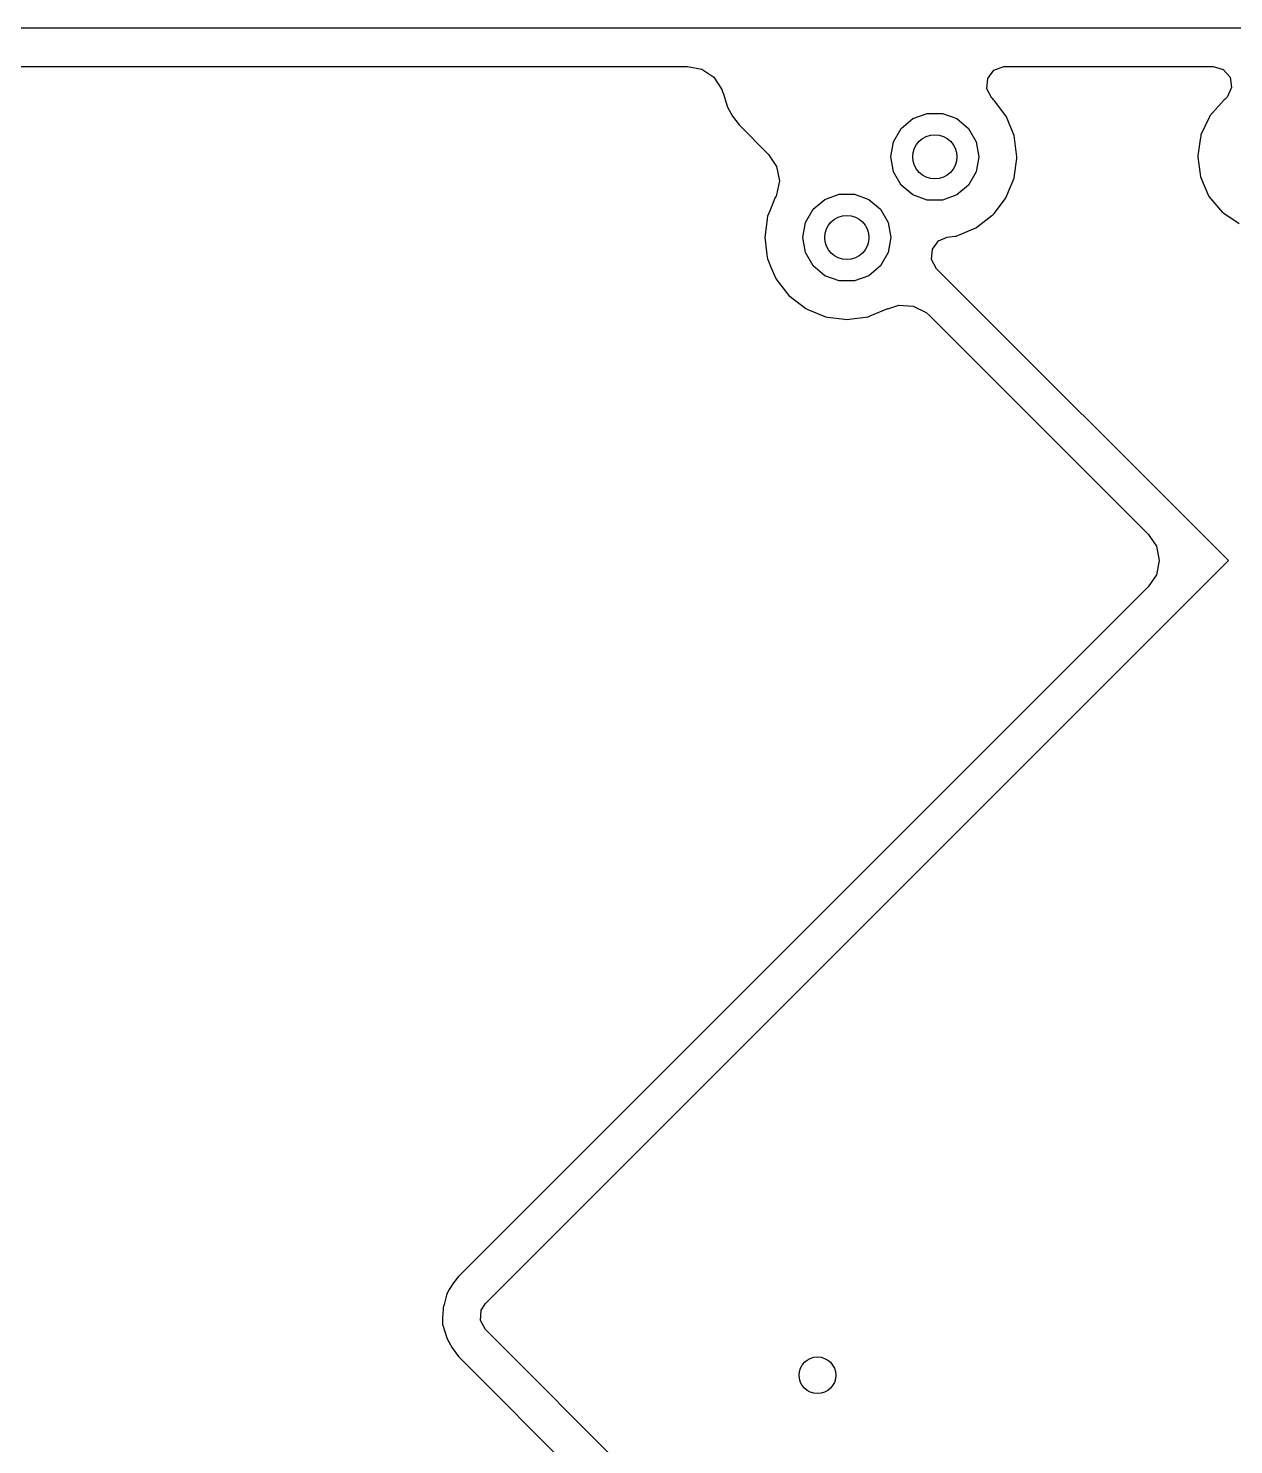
# Model space of a CAD drawing. Extents: x 0.99 to 4.24, y -7.27 to -4.02.
# Drawn here: x 2.3966 to 2.7199, y -5.4989 to -5.1191 of the extents above; entities that cross this region are included whole.
import ezdxf

# ---------------------------------------------------------------- set-up
doc = ezdxf.new("R2010")
doc.units = 0
doc.header["$MEASUREMENT"] = 0
doc.layers.add('BLACK', color=7, linetype='CONTINUOUS')

msp = doc.modelspace()

# ---------------------------------------------------------------- linework, layer by layer
at = {"layer": 'BLACK', "linetype": 'CONTINUOUS'}
for p, q in [((3.04528, -5.11909), (2.11328, -5.11909)), ((2.11328, -5.12931), (2.57345, -5.12931)), ((2.57345, -5.12931), (2.57726, -5.13007)), ((2.57726, -5.13007), (2.58049, -5.13223)), ((2.65394, -5.13254), (2.65561, -5.1303)), ((2.65561, -5.1303), (2.65823, -5.12932)), ((2.65823, -5.12932), (2.65859, -5.12931)), ((2.65859, -5.12931), (2.71442, -5.12931)), ((2.71442, -5.12931), (2.7171, -5.1301)), ((2.7171, -5.1301), (2.71893, -5.13221)), ((2.58049, -5.13223), (2.58265, -5.13546)), ((2.65374, -5.13533), (2.65394, -5.13254)), ((2.65508, -5.13778), (2.65374, -5.13533)), ((2.71933, -5.13498), (2.71817, -5.13752)), ((2.71893, -5.13221), (2.71933, -5.13498)), ((2.58265, -5.13546), (2.58293, -5.13643)), ((2.58293, -5.13643), (2.58297, -5.13642)), ((2.58297, -5.13642), (2.58417, -5.14022)), ((2.65533, -5.13797), (2.65508, -5.13778)), ((2.65553, -5.13823), (2.65533, -5.13797)), ((2.65576, -5.13853), (2.65553, -5.13823)), ((2.65553, -5.13823), (2.65553, -5.13823)), ((2.65883, -5.14253), (2.65576, -5.13853)), ((2.71731, -5.13826), (2.71354, -5.14253)), ((2.71761, -5.13807), (2.71731, -5.13826)), ((2.71764, -5.13805), (2.71761, -5.13807)), ((2.71817, -5.13752), (2.71764, -5.13805)), ((2.58417, -5.14022), (2.58551, -5.14268)), ((2.58551, -5.14268), (2.58725, -5.145)), ((2.63386, -5.14331), (2.63771, -5.14191)), ((2.63771, -5.14191), (2.64181, -5.14191)), ((2.64181, -5.14191), (2.64567, -5.14331)), ((2.65896, -5.14283), (2.65883, -5.14253)), ((2.6599, -5.1451), (2.65896, -5.14283)), ((2.65896, -5.14283), (2.65896, -5.14283)), ((2.71339, -5.14285), (2.71323, -5.14319)), ((2.71354, -5.14253), (2.71339, -5.14285)), ((2.71339, -5.14285), (2.71339, -5.14285)), ((2.58725, -5.145), (2.59516, -5.15291)), ((2.62867, -5.1495), (2.63072, -5.14595)), ((2.63072, -5.14595), (2.63386, -5.14331)), ((2.64567, -5.14331), (2.64881, -5.14595)), ((2.64881, -5.14595), (2.65086, -5.1495)), ((2.66103, -5.14784), (2.6599, -5.1451)), ((2.71323, -5.14319), (2.71113, -5.14768)), ((2.62795, -5.15354), (2.62867, -5.1495)), ((2.65086, -5.1495), (2.65157, -5.15354)), ((2.66178, -5.15354), (2.66103, -5.14784)), ((2.71094, -5.14886), (2.71025, -5.1533)), ((2.71107, -5.14803), (2.71094, -5.14886)), ((2.71113, -5.14768), (2.71107, -5.14803)), ((2.71107, -5.14803), (2.71107, -5.14803)), ((2.59516, -5.15291), (2.59732, -5.15614)), ((2.62867, -5.15758), (2.62795, -5.15354)), ((2.65157, -5.15354), (2.65086, -5.15758)), ((2.66113, -5.15847), (2.66172, -5.15403)), ((2.66172, -5.15403), (2.66178, -5.15354)), ((2.71025, -5.1533), (2.7103, -5.15365)), ((2.7103, -5.15365), (2.7103, -5.15365)), ((2.7103, -5.15365), (2.71089, -5.15817)), ((2.59732, -5.15614), (2.59807, -5.15995)), ((2.63072, -5.16114), (2.62867, -5.15758)), ((2.65086, -5.15758), (2.64881, -5.16114)), ((2.59807, -5.15995), (2.59732, -5.16377)), ((2.63386, -5.16377), (2.63072, -5.16114)), ((2.64881, -5.16114), (2.64567, -5.16377)), ((2.65883, -5.16455), (2.66103, -5.15924)), ((2.66103, -5.15924), (2.66113, -5.15847)), ((2.71089, -5.15817), (2.71099, -5.15894)), ((2.71099, -5.15894), (2.71328, -5.16415)), ((2.59689, -5.16464), (2.59556, -5.16784)), ((2.59707, -5.16419), (2.59689, -5.16464)), ((2.59717, -5.16406), (2.59707, -5.16419)), ((2.59732, -5.16377), (2.59717, -5.16406)), ((2.60709, -5.1676), (2.61024, -5.16497)), ((2.61024, -5.16497), (2.61409, -5.16357)), ((2.61409, -5.16357), (2.61819, -5.16357)), ((2.61819, -5.16357), (2.62205, -5.16497)), ((2.62205, -5.16497), (2.62519, -5.1676)), ((2.63771, -5.16517), (2.63386, -5.16377)), ((2.64181, -5.16517), (2.63771, -5.16517)), ((2.64567, -5.16377), (2.64181, -5.16517)), ((2.65563, -5.16872), (2.65845, -5.16505)), ((2.65845, -5.16505), (2.65883, -5.16455)), ((2.71328, -5.16415), (2.71694, -5.1685)), ((2.59487, -5.1695), (2.59479, -5.17015)), ((2.59556, -5.16784), (2.59487, -5.1695)), ((2.60504, -5.17116), (2.60709, -5.1676)), ((2.62519, -5.1676), (2.62724, -5.17116)), ((2.65103, -5.17241), (2.65508, -5.16931)), ((2.65508, -5.16931), (2.65533, -5.16911)), ((2.65508, -5.16931), (2.65508, -5.16931)), ((2.65533, -5.16911), (2.65563, -5.16872)), ((2.71694, -5.1685), (2.71723, -5.1687)), ((2.71723, -5.1687), (2.71723, -5.1687)), ((2.71723, -5.1687), (2.72138, -5.17146)), ((2.59449, -5.17243), (2.59412, -5.1752)), ((2.59479, -5.17015), (2.59449, -5.17243)), ((2.59479, -5.17015), (2.59479, -5.17015)), ((2.60433, -5.1752), (2.60504, -5.17116)), ((2.62724, -5.17116), (2.62795, -5.1752)), ((2.64546, -5.17481), (2.65077, -5.17261)), ((2.65077, -5.17261), (2.65103, -5.17241)), ((2.59412, -5.1752), (2.59421, -5.17584)), ((2.59421, -5.17584), (2.59474, -5.17985)), ((2.60504, -5.17924), (2.60433, -5.1752)), ((2.62795, -5.1752), (2.62724, -5.17924)), ((2.6391, -5.17831), (2.64078, -5.17607)), ((2.64078, -5.17607), (2.6431, -5.17512)), ((2.6431, -5.17512), (2.64514, -5.17485)), ((2.64514, -5.17485), (2.64546, -5.17481)), ((2.59474, -5.17985), (2.59487, -5.1809)), ((2.59487, -5.1809), (2.59512, -5.1815)), ((2.60709, -5.18279), (2.60504, -5.17924)), ((2.62724, -5.17924), (2.62519, -5.18279)), ((2.6389, -5.1811), (2.6391, -5.17831)), ((2.59512, -5.1815), (2.59512, -5.1815)), ((2.59512, -5.1815), (2.59581, -5.18316)), ((2.59581, -5.18316), (2.59707, -5.18621)), ((2.61024, -5.18543), (2.60709, -5.18279)), ((2.62519, -5.18279), (2.62205, -5.18543)), ((2.64024, -5.18355), (2.6389, -5.1811)), ((2.7185, -5.26181), (2.64024, -5.18355)), ((2.59707, -5.18621), (2.59747, -5.18672)), ((2.59747, -5.18672), (2.59997, -5.18998)), ((2.61409, -5.18683), (2.61024, -5.18543)), ((2.61819, -5.18683), (2.61409, -5.18683)), ((2.62205, -5.18543), (2.61819, -5.18683)), ((2.59997, -5.18998), (2.60057, -5.19077)), ((2.60057, -5.19077), (2.60513, -5.19427)), ((2.60513, -5.19427), (2.60574, -5.19452)), ((2.60574, -5.19452), (2.60984, -5.19622)), ((2.62244, -5.19622), (2.62715, -5.19427)), ((2.62715, -5.19427), (2.62718, -5.19434)), ((2.62718, -5.19434), (2.63008, -5.19335)), ((2.63008, -5.19335), (2.63396, -5.1936)), ((2.63396, -5.1936), (2.63745, -5.19532)), ((2.63745, -5.19532), (2.63843, -5.19618)), ((2.60984, -5.19622), (2.60984, -5.19622)), ((2.60984, -5.19622), (2.61044, -5.19647)), ((2.61044, -5.19647), (2.61109, -5.19655)), ((2.61109, -5.19655), (2.61109, -5.19655)), ((2.61109, -5.19655), (2.61549, -5.19713)), ((2.61549, -5.19713), (2.61614, -5.19722)), ((2.61614, -5.19722), (2.61679, -5.19713)), ((2.61679, -5.19713), (2.62119, -5.19655)), ((2.62119, -5.19655), (2.62184, -5.19647)), ((2.62119, -5.19655), (2.62119, -5.19655)), ((2.62184, -5.19647), (2.62244, -5.19622)), ((2.62244, -5.19622), (2.62244, -5.19622)), ((2.63843, -5.19618), (2.69701, -5.25477)), ((2.69701, -5.25477), (2.69917, -5.258)), ((2.69917, -5.258), (2.69993, -5.26181)), ((2.51926, -5.46106), (2.7185, -5.26181)), ((2.69993, -5.26181), (2.69917, -5.26562)), ((2.69917, -5.26562), (2.69701, -5.26885)), ((2.69701, -5.26885), (2.51203, -5.45384)), ((2.51203, -5.45384), (2.51066, -5.45554)), ((2.50952, -5.45731), (2.50898, -5.45826)), ((2.51066, -5.45554), (2.50952, -5.45731)), ((2.50813, -5.46135), (2.50792, -5.4621)), ((2.50881, -5.45886), (2.50813, -5.46135)), ((2.50898, -5.45826), (2.50881, -5.45886)), ((2.50881, -5.45886), (2.50881, -5.45886)), ((2.51812, -5.46283), (2.51926, -5.46106)), ((2.5078, -5.46387), (2.50773, -5.46489)), ((2.50773, -5.46489), (2.50775, -5.46654)), ((2.50789, -5.46259), (2.5078, -5.46387)), ((2.50792, -5.4621), (2.50789, -5.46259)), ((2.50789, -5.46259), (2.50789, -5.46259)), ((2.51792, -5.46562), (2.51812, -5.46283)), ((2.51926, -5.46807), (2.51792, -5.46562)), ((2.50775, -5.46654), (2.50776, -5.46671)), ((2.50776, -5.46671), (2.50797, -5.46739)), ((2.50797, -5.46739), (2.50797, -5.46739)), ((2.50797, -5.46739), (2.50817, -5.46803)), ((2.50817, -5.46803), (2.50895, -5.47052)), ((2.60856, -5.55738), (2.51926, -5.46807)), ((2.50895, -5.47052), (2.51029, -5.47297)), ((2.51029, -5.47297), (2.51203, -5.4753)), ((2.51203, -5.4753), (2.59635, -5.55962))]:
    msp.add_line(p, q, dxfattribs=at)
at = {"layer": 'BLACK'}
for centre, radius in [((2.63976, -5.15354), 0.00591), ((2.61614, -5.1752), 0.00591), ((2.60827, -5.48031), 0.00492)]:
    msp.add_circle(centre, radius, dxfattribs=at)

doc.saveas('drawing.dxf')
